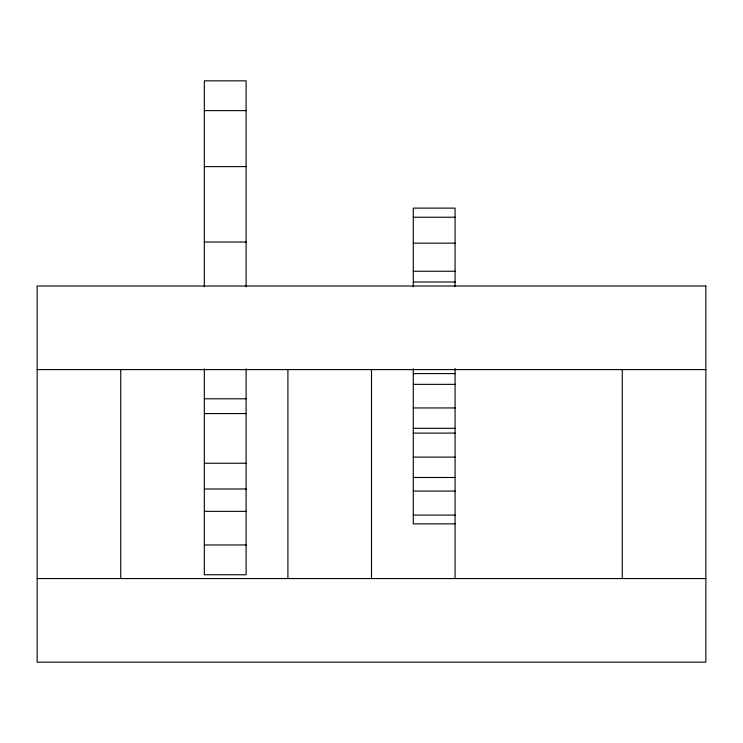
<?xml version="1.0" encoding="UTF-8"?>
<svg xmlns="http://www.w3.org/2000/svg" width="743" height="743" viewBox="0 0 743 743"><rect width="100%" height="100%" fill="white"/><g stroke="black" fill="none" stroke-linecap="round" stroke-linejoin="round"><path stroke-width="1.11" d="M204.325 110.633L246.119 110.633M204.325 166.618L246.119 166.618M413.294 217.225L455.087 217.225M204.325 242.032L246.119 242.032M413.294 243.165L455.087 243.165M413.294 271.251L455.087 271.251M413.294 281.996L455.087 281.996M37.15 369.596L705.85 369.596M413.294 373.608L455.087 373.608M413.294 384.354L455.087 384.354M204.325 398.805L246.119 398.805M413.294 407.944L455.087 407.944M204.325 413.563L246.119 413.563M413.294 428.312L455.087 428.312M413.294 433.104L455.087 433.104M413.294 457.112L455.087 457.112M204.325 463.242L246.119 463.242M413.294 477.489L455.087 477.489M204.325 488.987L246.119 488.987M413.294 491.067L455.087 491.067M204.325 511.351L246.119 511.351M413.294 515.075L455.087 515.075M455.087 523.861L413.294 523.861L413.294 368.834M204.325 544.972L246.119 544.972M37.15 578.565L705.85 578.565M622.262 369.596L622.262 578.565M455.087 286.51L455.087 208.114L413.294 208.114L413.294 286.77M455.087 368.435L455.087 578.565M371.5 369.596L371.5 578.565M287.912 369.596L287.912 578.565M246.119 286.789L246.119 80.848L204.325 80.848L204.325 286.789M246.119 368.816L246.119 574.757L204.325 574.757L204.325 368.816M120.737 369.596L120.737 578.565M705.85 286.009L37.15 286.009L37.15 662.152L705.85 662.152L705.85 286.009"/></g></svg>
